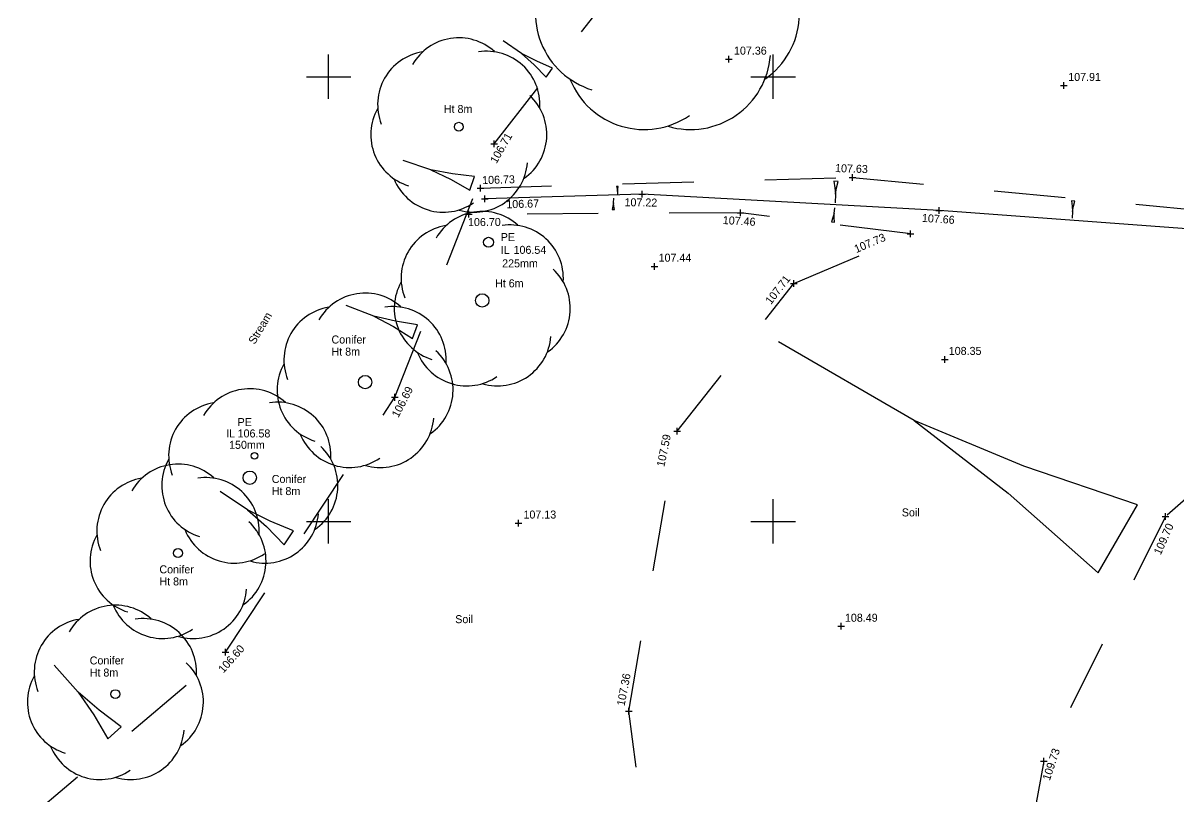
# Model space of a CAD drawing. Header units: millimetres. Extents: x -41320 to 158831, y -39180 to 41963.
# Drawn here: x -25502 to 502, y -4874 to 12524 of the extents above; entities that cross this region are included whole.
import ezdxf

# ---------------------------------------------------------------- set-up
doc = ezdxf.new("R2010")
doc.units = ezdxf.units.MM
doc.linetypes.add('DASHED', pattern=[16, 8, -8])
for name, color, linetype, true_color in [('DEFAULT', 7, 'Continuous', 0xffffff), ('SV___GRID', 7, 'Continuous', 0xffffff), ('SV_LAND_FORM_LEVELS', 7, 'Continuous', 0xffffff), ('SV_LAND_FORMS', 7, 'Continuous', 0xffffff), ('SV_LEVELS_(SPOT)', 7, 'Continuous', 0xffffff), ('SV_MISC_TEXT', 7, 'Continuous', 0xffffff), ('SV_STREET_FURNITURE', 7, 'Continuous', 0xffffff), ('SV_TREES', 7, 'Continuous', 0xffffff), ('SV_TREES_TEXT', 7, 'Continuous', 0xffffff)]:
    doc.layers.add(name, color=color, linetype=linetype, true_color=true_color)

# ---------------------------------------------------------------- blocks, each defined once
blk = doc.blocks.new('GLOBALCANOPY')
at = {"layer": 'SV_TREES', "color": 1, "linetype": 'Continuous', "ltscale": 200}
for centre, start, end in [((1980, 2721), 48, 150), ((1980, 2721), 48, 150), ((1354, 2419), 99.4, 201.4), ((1354, 2419), 99.4, 201.4), ((2605, 2419), 356.6, 98.6), ((2605, 2419), 356.6, 98.6), ((2760, 1743), 305.2, 47.2), ((2760, 1743), 305.2, 47.2), ((1200, 1743), 150.9, 252.9), ((1200, 1743), 150.9, 252.9), ((2327, 1200), 253.7, 355.7), ((2327, 1200), 253.7, 355.7), ((1633, 1200), 202.3, 304.3), ((1633, 1200), 202.3, 304.3)]:
    blk.add_arc(centre, 1200, start, end, dxfattribs=at)
at = {"layer": 'SV_TREES'}
blk.add_attdef('PAT_NAME', (0, 0), '', height=1, dxfattribs=at)
blk = doc.blocks.new('PT_PLUS00084')
at = {"layer": 'SV_LAND_FORM_LEVELS', "color": 1, "linetype": 'Continuous', "ltscale": 200}
for p, q in [((0, 75), (150, 75)), ((75, 0), (75, 150))]:
    blk.add_line(p, q, dxfattribs=at)
at = {"layer": 'SV_LAND_FORM_LEVELS'}
blk.add_attdef('PAT_NAME', (0, 0), '', height=1, dxfattribs=at)
blk = doc.blocks.new('PT_PLUS00085')
at = {"layer": 'SV_LAND_FORM_LEVELS', "color": 1, "linetype": 'Continuous', "ltscale": 200}
for p, q in [((0, 75), (150, 75)), ((75, 0), (75, 150))]:
    blk.add_line(p, q, dxfattribs=at)
at = {"layer": 'SV_LAND_FORM_LEVELS'}
blk.add_attdef('PAT_NAME', (0, 0), '', height=1, dxfattribs=at)
blk = doc.blocks.new('PT_PLUS00087')
at = {"layer": 'SV_LAND_FORM_LEVELS', "color": 1, "linetype": 'Continuous', "ltscale": 200}
for p, q in [((0, 75), (150, 75)), ((75, 0), (75, 150))]:
    blk.add_line(p, q, dxfattribs=at)
at = {"layer": 'SV_LAND_FORM_LEVELS'}
blk.add_attdef('PAT_NAME', (0, 0), '', height=1, dxfattribs=at)
blk = doc.blocks.new('GLOBALCANOPY00089')
at = {"layer": 'SV_TREES', "color": 1, "linetype": 'Continuous', "ltscale": 200}
for centre, start, end in [((2970, 4081), 48, 150), ((2970, 4081), 48, 150), ((2031, 3629), 99.4, 201.4), ((2031, 3629), 99.4, 201.4), ((3908, 3629), 356.6, 98.6), ((3908, 3629), 356.6, 98.6), ((4140, 2614), 305.2, 47.2), ((4140, 2614), 305.2, 47.2), ((1800, 2614), 150.9, 252.9), ((1800, 2614), 150.9, 252.9), ((3491, 1800), 253.7, 355.7), ((3491, 1800), 253.7, 355.7), ((2449, 1800), 202.3, 304.3), ((2449, 1800), 202.3, 304.3)]:
    blk.add_arc(centre, 1800, start, end, dxfattribs=at)
at = {"layer": 'SV_TREES'}
blk.add_attdef('PAT_NAME', (0, 0), '', height=1, dxfattribs=at)
blk = doc.blocks.new('GLOBALCANOPY00090')
at = {"layer": 'SV_TREES', "color": 1, "linetype": 'Continuous', "ltscale": 200}
for centre, start, end in [((1980, 2721), 48, 150), ((1980, 2721), 48, 150), ((1354, 2419), 99.4, 201.4), ((1354, 2419), 99.4, 201.4), ((2605, 2419), 356.6, 98.6), ((2605, 2419), 356.6, 98.6), ((2760, 1743), 305.2, 47.2), ((2760, 1743), 305.2, 47.2), ((1200, 1743), 150.9, 252.9), ((1200, 1743), 150.9, 252.9), ((2327, 1200), 253.7, 355.7), ((2327, 1200), 253.7, 355.7), ((1633, 1200), 202.3, 304.3), ((1633, 1200), 202.3, 304.3)]:
    blk.add_arc(centre, 1200, start, end, dxfattribs=at)
at = {"layer": 'SV_TREES'}
blk.add_attdef('PAT_NAME', (0, 0), '', height=1, dxfattribs=at)
blk = doc.blocks.new('GLOBALCANOPY00091')
at = {"layer": 'SV_TREES', "color": 1, "linetype": 'Continuous', "ltscale": 200}
for centre, start, end in [((1980, 2721), 48, 150), ((1980, 2721), 48, 150), ((1354, 2419), 99.4, 201.4), ((1354, 2419), 99.4, 201.4), ((2605, 2419), 356.6, 98.6), ((2605, 2419), 356.6, 98.6), ((2760, 1743), 305.2, 47.2), ((2760, 1743), 305.2, 47.2), ((1200, 1743), 150.9, 252.9), ((1200, 1743), 150.9, 252.9), ((2327, 1200), 253.7, 355.7), ((2327, 1200), 253.7, 355.7), ((1633, 1200), 202.3, 304.3), ((1633, 1200), 202.3, 304.3)]:
    blk.add_arc(centre, 1200, start, end, dxfattribs=at)
at = {"layer": 'SV_TREES'}
blk.add_attdef('PAT_NAME', (0, 0), '', height=1, dxfattribs=at)
blk = doc.blocks.new('GLOBALCANOPY00092')
at = {"layer": 'SV_TREES', "color": 1, "linetype": 'Continuous', "ltscale": 200}
for centre, start, end in [((1980, 2721), 48, 150), ((1980, 2721), 48, 150), ((1354, 2419), 99.4, 201.4), ((1354, 2419), 99.4, 201.4), ((2605, 2419), 356.6, 98.6), ((2605, 2419), 356.6, 98.6), ((2760, 1743), 305.2, 47.2), ((2760, 1743), 305.2, 47.2), ((1200, 1743), 150.9, 252.9), ((1200, 1743), 150.9, 252.9), ((2327, 1200), 253.7, 355.7), ((2327, 1200), 253.7, 355.7), ((1633, 1200), 202.3, 304.3), ((1633, 1200), 202.3, 304.3)]:
    blk.add_arc(centre, 1200, start, end, dxfattribs=at)
at = {"layer": 'SV_TREES'}
blk.add_attdef('PAT_NAME', (0, 0), '', height=1, dxfattribs=at)
blk = doc.blocks.new('GLOBALCANOPY00093')
at = {"layer": 'SV_TREES', "color": 1, "linetype": 'Continuous', "ltscale": 200}
for centre, start, end in [((1980, 2721), 48, 150), ((1980, 2721), 48, 150), ((1354, 2419), 99.4, 201.4), ((1354, 2419), 99.4, 201.4), ((2605, 2419), 356.6, 98.6), ((2605, 2419), 356.6, 98.6), ((2760, 1743), 305.2, 47.2), ((2760, 1743), 305.2, 47.2), ((1200, 1743), 150.9, 252.9), ((1200, 1743), 150.9, 252.9), ((2327, 1200), 253.7, 355.7), ((2327, 1200), 253.7, 355.7), ((1633, 1200), 202.3, 304.3), ((1633, 1200), 202.3, 304.3)]:
    blk.add_arc(centre, 1200, start, end, dxfattribs=at)
at = {"layer": 'SV_TREES'}
blk.add_attdef('PAT_NAME', (0, 0), '', height=1, dxfattribs=at)
blk = doc.blocks.new('PT_PLUS00094')
at = {"layer": 'SV_LAND_FORM_LEVELS', "color": 1, "linetype": 'Continuous', "ltscale": 200}
for p, q in [((0, 75), (150, 75)), ((75, 0), (75, 150))]:
    blk.add_line(p, q, dxfattribs=at)
at = {"layer": 'SV_LAND_FORM_LEVELS'}
blk.add_attdef('PAT_NAME', (0, 0), '', height=1, dxfattribs=at)
blk = doc.blocks.new('PT_PLUS00095')
at = {"layer": 'SV_LAND_FORM_LEVELS', "color": 1, "linetype": 'Continuous', "ltscale": 200}
for p, q in [((0, 75), (150, 75)), ((75, 0), (75, 150))]:
    blk.add_line(p, q, dxfattribs=at)
at = {"layer": 'SV_LAND_FORM_LEVELS'}
blk.add_attdef('PAT_NAME', (0, 0), '', height=1, dxfattribs=at)
blk = doc.blocks.new('PT_PLUS00096')
at = {"layer": 'SV_LAND_FORM_LEVELS', "color": 1, "linetype": 'Continuous', "ltscale": 200}
for p, q in [((0, 75), (150, 75)), ((75, 0), (75, 150))]:
    blk.add_line(p, q, dxfattribs=at)
at = {"layer": 'SV_LAND_FORM_LEVELS'}
blk.add_attdef('PAT_NAME', (0, 0), '', height=1, dxfattribs=at)
blk = doc.blocks.new('PT_PLUS00097')
at = {"layer": 'SV_LAND_FORM_LEVELS', "color": 1, "linetype": 'Continuous', "ltscale": 200}
for p, q in [((0, 75), (150, 75)), ((75, 0), (75, 150))]:
    blk.add_line(p, q, dxfattribs=at)
at = {"layer": 'SV_LAND_FORM_LEVELS'}
blk.add_attdef('PAT_NAME', (0, 0), '', height=1, dxfattribs=at)
blk = doc.blocks.new('PT_PLUS00098')
at = {"layer": 'SV_LAND_FORM_LEVELS', "color": 1, "linetype": 'Continuous', "ltscale": 200}
for p, q in [((0, 75), (150, 75)), ((75, 0), (75, 150))]:
    blk.add_line(p, q, dxfattribs=at)
at = {"layer": 'SV_LAND_FORM_LEVELS'}
blk.add_attdef('PAT_NAME', (0, 0), '', height=1, dxfattribs=at)
blk = doc.blocks.new('GLOBALCANOPY00100')
at = {"layer": 'SV_TREES', "color": 1, "linetype": 'Continuous', "ltscale": 200}
for centre, start, end in [((1980, 2721), 48, 150), ((1980, 2721), 48, 150), ((1354, 2419), 99.4, 201.4), ((1354, 2419), 99.4, 201.4), ((2605, 2419), 356.6, 98.6), ((2605, 2419), 356.6, 98.6), ((2760, 1743), 305.2, 47.2), ((2760, 1743), 305.2, 47.2), ((1200, 1743), 150.9, 252.9), ((1200, 1743), 150.9, 252.9), ((2327, 1200), 253.7, 355.7), ((2327, 1200), 253.7, 355.7), ((1633, 1200), 202.3, 304.3), ((1633, 1200), 202.3, 304.3)]:
    blk.add_arc(centre, 1200, start, end, dxfattribs=at)
at = {"layer": 'SV_TREES'}
blk.add_attdef('PAT_NAME', (0, 0), '', height=1, dxfattribs=at)
blk = doc.blocks.new('PT_PLUS00102')
at = {"layer": 'SV_LAND_FORM_LEVELS', "color": 1, "linetype": 'Continuous', "ltscale": 200}
for p, q in [((0, 75), (150, 75)), ((75, 0), (75, 150))]:
    blk.add_line(p, q, dxfattribs=at)
at = {"layer": 'SV_LAND_FORM_LEVELS'}
blk.add_attdef('PAT_NAME', (0, 0), '', height=1, dxfattribs=at)
blk = doc.blocks.new('PT_PLUS00105')
at = {"layer": 'SV_LAND_FORM_LEVELS', "color": 1, "linetype": 'Continuous', "ltscale": 200}
for p, q in [((0, 75), (150, 75)), ((75, 0), (75, 150))]:
    blk.add_line(p, q, dxfattribs=at)
at = {"layer": 'SV_LAND_FORM_LEVELS'}
blk.add_attdef('PAT_NAME', (0, 0), '', height=1, dxfattribs=at)
blk = doc.blocks.new('PT_PLUS00107')
at = {"layer": 'SV_LAND_FORM_LEVELS', "color": 1, "linetype": 'Continuous', "ltscale": 200}
for p, q in [((0, 75), (150, 75)), ((75, 0), (75, 150))]:
    blk.add_line(p, q, dxfattribs=at)
at = {"layer": 'SV_LAND_FORM_LEVELS'}
blk.add_attdef('PAT_NAME', (0, 0), '', height=1, dxfattribs=at)
blk = doc.blocks.new('PT_PLUS00108')
at = {"layer": 'SV_LAND_FORM_LEVELS', "color": 1, "linetype": 'Continuous', "ltscale": 200}
for p, q in [((0, 75), (150, 75)), ((75, 0), (75, 150))]:
    blk.add_line(p, q, dxfattribs=at)
at = {"layer": 'SV_LAND_FORM_LEVELS'}
blk.add_attdef('PAT_NAME', (0, 0), '', height=1, dxfattribs=at)
blk = doc.blocks.new('PT_PLUS00112')
at = {"layer": 'SV_LAND_FORM_LEVELS', "color": 1, "linetype": 'Continuous', "ltscale": 200}
for p, q in [((0, 75), (150, 75)), ((75, 0), (75, 150))]:
    blk.add_line(p, q, dxfattribs=at)
at = {"layer": 'SV_LAND_FORM_LEVELS'}
blk.add_attdef('PAT_NAME', (0, 0), '', height=1, dxfattribs=at)
blk = doc.blocks.new('PT_PLUS00116')
at = {"layer": 'SV_LAND_FORM_LEVELS', "color": 1, "linetype": 'Continuous', "ltscale": 200}
for p, q in [((0, 75), (150, 75)), ((75, 0), (75, 150))]:
    blk.add_line(p, q, dxfattribs=at)
at = {"layer": 'SV_LAND_FORM_LEVELS'}
blk.add_attdef('PAT_NAME', (0, 0), '', height=1, dxfattribs=at)
blk = doc.blocks.new('PT_PLUS00117')
at = {"layer": 'SV_LAND_FORM_LEVELS', "color": 1, "linetype": 'Continuous', "ltscale": 200}
for p, q in [((0, 75), (150, 75)), ((75, 0), (75, 150))]:
    blk.add_line(p, q, dxfattribs=at)
at = {"layer": 'SV_LAND_FORM_LEVELS'}
blk.add_attdef('PAT_NAME', (0, 0), '', height=1, dxfattribs=at)
blk = doc.blocks.new('PT_PLUS00123')
at = {"layer": 'SV_LAND_FORM_LEVELS', "color": 1, "linetype": 'Continuous', "ltscale": 200}
for p, q in [((0, 75), (150, 75)), ((75, 0), (75, 150))]:
    blk.add_line(p, q, dxfattribs=at)
at = {"layer": 'SV_LAND_FORM_LEVELS'}
blk.add_attdef('PAT_NAME', (0, 0), '', height=1, dxfattribs=at)
blk = doc.blocks.new('PT_PLUS00127')
at = {"layer": 'SV_LEVELS_(SPOT)', "color": 1, "linetype": 'Continuous', "ltscale": 200}
for p, q in [((0, 75), (150, 75)), ((75, 0), (75, 150))]:
    blk.add_line(p, q, dxfattribs=at)
at = {"layer": 'SV_LEVELS_(SPOT)'}
blk.add_attdef('PAT_NAME', (0, 0), '', height=1, dxfattribs=at)
blk = doc.blocks.new('PT_PLUS00138')
at = {"layer": 'SV_LEVELS_(SPOT)', "color": 1, "linetype": 'Continuous', "ltscale": 200}
for p, q in [((0, 75), (150, 75)), ((75, 0), (75, 150))]:
    blk.add_line(p, q, dxfattribs=at)
at = {"layer": 'SV_LEVELS_(SPOT)'}
blk.add_attdef('PAT_NAME', (0, 0), '', height=1, dxfattribs=at)
blk = doc.blocks.new('PT_PLUS00140')
at = {"layer": 'SV_LEVELS_(SPOT)', "color": 1, "linetype": 'Continuous', "ltscale": 200}
for p, q in [((0, 75), (150, 75)), ((75, 0), (75, 150))]:
    blk.add_line(p, q, dxfattribs=at)
at = {"layer": 'SV_LEVELS_(SPOT)'}
blk.add_attdef('PAT_NAME', (0, 0), '', height=1, dxfattribs=at)
blk = doc.blocks.new('PT_PLUS00142')
at = {"layer": 'SV_LEVELS_(SPOT)', "color": 1, "linetype": 'Continuous', "ltscale": 200}
for p, q in [((0, 75), (150, 75)), ((75, 0), (75, 150))]:
    blk.add_line(p, q, dxfattribs=at)
at = {"layer": 'SV_LEVELS_(SPOT)'}
blk.add_attdef('PAT_NAME', (0, 0), '', height=1, dxfattribs=at)
blk = doc.blocks.new('PT_PLUS00143')
at = {"layer": 'SV_LEVELS_(SPOT)', "color": 1, "linetype": 'Continuous', "ltscale": 200}
for p, q in [((0, 75), (150, 75)), ((75, 0), (75, 150))]:
    blk.add_line(p, q, dxfattribs=at)
at = {"layer": 'SV_LEVELS_(SPOT)'}
blk.add_attdef('PAT_NAME', (0, 0), '', height=1, dxfattribs=at)
blk = doc.blocks.new('PT_PLUS00146')
at = {"layer": 'SV_LEVELS_(SPOT)', "color": 1, "linetype": 'Continuous', "ltscale": 200}
for p, q in [((0, 75), (150, 75)), ((75, 0), (75, 150))]:
    blk.add_line(p, q, dxfattribs=at)
at = {"layer": 'SV_LEVELS_(SPOT)'}
blk.add_attdef('PAT_NAME', (0, 0), '', height=1, dxfattribs=at)
blk = doc.blocks.new('GLOBALTADPOLE00158')
at = {"layer": 'SV_MISC_TEXT', "color": 1, "linetype": 'Continuous', "ltscale": 200}
for p, q in [((97, 483), (0, 486)), ((0, 486), (24, 340)), ((24, 340), (39, 194)), ((39, 194), (63, 339)), ((63, 339), (97, 483)), ((39, 194), (33, 0))]:
    blk.add_line(p, q, dxfattribs=at)
at = {"layer": 'SV_MISC_TEXT'}
blk.add_attdef('PAT_NAME', (0, 0), '', height=1, dxfattribs=at)
blk = doc.blocks.new('GLOBALTADPOLE00159')
at = {"layer": 'SV_MISC_TEXT', "color": 1, "linetype": 'Continuous', "ltscale": 200}
for p, q in [((18, 77), (0, 2)), ((0, 2), (51, 0)), ((31, 153), (18, 77)), ((31, 153), (36, 254)), ((38, 76), (31, 153)), ((51, 0), (38, 76))]:
    blk.add_line(p, q, dxfattribs=at)
at = {"layer": 'SV_MISC_TEXT'}
blk.add_attdef('PAT_NAME', (0, 0), '', height=1, dxfattribs=at)
blk = doc.blocks.new('GLOBALTADPOLE00160')
at = {"layer": 'SV_MISC_TEXT', "color": 1, "linetype": 'Continuous', "ltscale": 200}
for p, q in [((36, 181), (0, 181)), ((0, 181), (11, 126)), ((11, 126), (18, 72)), ((18, 72), (25, 126)), ((18, 72), (18, 0)), ((25, 126), (36, 181))]:
    blk.add_line(p, q, dxfattribs=at)
at = {"layer": 'SV_MISC_TEXT'}
blk.add_attdef('PAT_NAME', (0, 0), '', height=1, dxfattribs=at)
blk = doc.blocks.new('GLOBALTADPOLE00164')
at = {"layer": 'SV_MISC_TEXT', "color": 1, "linetype": 'Continuous', "ltscale": 200}
for p, q in [((77, 384), (0, 389)), ((0, 389), (15, 272)), ((15, 272), (23, 155)), ((23, 155), (46, 270)), ((46, 270), (77, 384)), ((23, 155), (13, 0))]:
    blk.add_line(p, q, dxfattribs=at)
at = {"layer": 'SV_MISC_TEXT'}
blk.add_attdef('PAT_NAME', (0, 0), '', height=1, dxfattribs=at)
blk = doc.blocks.new('GLOBALTADPOLE00165')
at = {"layer": 'SV_MISC_TEXT', "color": 1, "linetype": 'Continuous', "ltscale": 200}
for p, q in [((57, 196), (73, 324)), ((32, 102), (0, 8)), ((0, 8), (64, 0)), ((57, 196), (32, 102)), ((57, 98), (57, 196)), ((64, 0), (57, 98))]:
    blk.add_line(p, q, dxfattribs=at)
at = {"layer": 'SV_MISC_TEXT'}
blk.add_attdef('PAT_NAME', (0, 0), '', height=1, dxfattribs=at)
blk = doc.blocks.new('GLOBALTADPOLE00166')
at = {"layer": 'SV_MISC_TEXT', "color": 1, "linetype": 'Continuous', "ltscale": 200}
for p, q in [((417, 534), (0, 821)), ((417, 534), (701, 278)), ((758, 361), (417, 534)), ((701, 278), (970, 0)), ((1114, 208), (758, 361)), ((970, 0), (1114, 208))]:
    blk.add_line(p, q, dxfattribs=at)
at = {"layer": 'SV_MISC_TEXT'}
blk.add_attdef('PAT_NAME', (0, 0), '', height=1, dxfattribs=at)
blk = doc.blocks.new('GLOBALTADPOLE00168')
at = {"layer": 'SV_MISC_TEXT', "color": 1, "linetype": 'Continuous', "ltscale": 200}
for p, q in [((543, 1049), (0, 1657)), ((543, 1049), (889, 538)), ((1010, 646), (543, 1049)), ((889, 538), (1204, 0)), ((1509, 271), (1010, 646)), ((1204, 0), (1509, 271))]:
    blk.add_line(p, q, dxfattribs=at)
at = {"layer": 'SV_MISC_TEXT'}
blk.add_attdef('PAT_NAME', (0, 0), '', height=1, dxfattribs=at)
blk = doc.blocks.new('GLOBALTADPOLE00169')
at = {"layer": 'SV_MISC_TEXT', "color": 1, "linetype": 'Continuous', "ltscale": 200}
for p, q in [((619, 464), (0, 671)), ((619, 464), (1062, 248)), ((1104, 371), (619, 464)), ((1599, 309), (1104, 371)), ((1496, 0), (1599, 309)), ((1062, 248), (1496, 0))]:
    blk.add_line(p, q, dxfattribs=at)
at = {"layer": 'SV_MISC_TEXT'}
blk.add_attdef('PAT_NAME', (0, 0), '', height=1, dxfattribs=at)
blk = doc.blocks.new('GLOBALTADPOLE00170')
at = {"layer": 'SV_MISC_TEXT', "color": 1, "linetype": 'Continuous', "ltscale": 200}
for p, q in [((619, 780), (0, 1197)), ((619, 780), (1041, 405)), ((1125, 529), (619, 780)), ((1652, 309), (1125, 529)), ((1041, 405), (1443, 0)), ((1443, 0), (1652, 309))]:
    blk.add_line(p, q, dxfattribs=at)
at = {"layer": 'SV_MISC_TEXT'}
blk.add_attdef('PAT_NAME', (0, 0), '', height=1, dxfattribs=at)
blk = doc.blocks.new('GLOBALTADPOLE00171')
at = {"layer": 'SV_MISC_TEXT', "color": 1, "linetype": 'Continuous', "ltscale": 200}
for p, q in [((619, 504), (0, 738)), ((619, 504), (1060, 268)), ((1106, 391), (619, 504)), ((1060, 268), (1489, 0)), ((1606, 309), (1106, 391)), ((1489, 0), (1606, 309))]:
    blk.add_line(p, q, dxfattribs=at)
at = {"layer": 'SV_MISC_TEXT'}
blk.add_attdef('PAT_NAME', (0, 0), '', height=1, dxfattribs=at)
blk = doc.blocks.new('GLOBALTADPOLE00177')
at = {"layer": 'SV_MISC_TEXT', "color": 1, "linetype": 'Continuous', "ltscale": 200}
for p, q in [((3054, 3419), (0, 5190)), ((3054, 3419), (5168, 1786)), ((5522, 2397), (3054, 3419)), ((8078, 1527), (5522, 2397)), ((5168, 1786), (7193, 0)), ((7193, 0), (8078, 1527))]:
    blk.add_line(p, q, dxfattribs=at)
at = {"layer": 'SV_MISC_TEXT'}
blk.add_attdef('PAT_NAME', (0, 0), '', height=1, dxfattribs=at)

msp = doc.modelspace()

# ---------------------------------------------------------------- linework, layer by layer
at = {"layer": 'SV___GRID', "color": 1, "linetype": 'Continuous', "ltscale": 200}
for p, q in [((-18628, 10820), (-18628, 11820)), ((-8628, 10820), (-8628, 11820)), ((-19128, 11320), (-18128, 11320)), ((-9128, 11320), (-8128, 11320)), ((-18628, 820), (-18628, 1820)), ((-8628, 820), (-8628, 1820)), ((-19128, 1320), (-18128, 1320)), ((-9128, 1320), (-8128, 1320))]:
    msp.add_line(p, q, dxfattribs=at)
at = {"layer": 'SV_LAND_FORMS', "color": 1, "linetype": 'DASHED', "ltscale": 200}
for p, q in [((-14906, 9807), (-11081, 14705)), ((-17137, 4110), (-14906, 9807)), ((-15212, 8817), (-6839, 9055)), ((-6839, 9055), (1798, 8235)), ((-9363, 8259), (-15476, 8225)), ((-5533, 7786), (-9363, 8259)), ((-8165, 6666), (-5534, 7789)), ((-10785, 3349), (-8165, 6666)), ((3843, 4624), (200, 1428)), ((-20949, -1621), (-17137, 4110)), ((-11876, -2945), (-10785, 3349)), ((200, 1428), (-2534, -4069)), ((-25502, -5457), (-20949, -1621)), ((-10885, -10556), (-11876, -2945)), ((-2534, -4069), (-3584, -9663))]:
    msp.add_line(p, q, dxfattribs=at)
at = {"layer": 'SV_LAND_FORMS', "color": 1, "linetype": 'Continuous', "ltscale": 200}
for p, q in [((-11571, 8679), (-15113, 8574)), ((-4891, 8314), (-11571, 8679)), ((3883, 7657), (-4891, 8314))]:
    msp.add_line(p, q, dxfattribs=at)
at = {"layer": 'SV_STREET_FURNITURE', "color": 1, "linetype": 'Continuous', "ltscale": 200}
for centre, radius in [((-15030, 7596), 112), ((-20295, 2796), 75)]:
    msp.add_circle(centre, radius, dxfattribs=at)
for centre, radius in [((-15030, 7596), 112), ((-20295, 2796), 75)]:
    msp.add_arc(centre, radius, 0, 0, dxfattribs=at)
at = {"layer": 'SV_TREES', "color": 1, "linetype": 'Continuous', "ltscale": 200}
for centre, radius in [((-15700, 10194), 100), ((-15173, 6288), 150), ((-17808, 4453), 150), ((-20402, 2303), 150), ((-22017, 608), 100), ((-23427, -2564), 100)]:
    msp.add_circle(centre, radius, dxfattribs=at)
for centre, radius in [((-15700, 10194), 100), ((-15173, 6288), 150), ((-17808, 4453), 150), ((-20402, 2303), 150), ((-22017, 608), 100), ((-23427, -2564), 100)]:
    msp.add_arc(centre, radius, 0, 0, dxfattribs=at)

# ---------------------------------------------------------------- block references
at = {"layer": 'SV_LAND_FORM_LEVELS'}
for name, p in [('PT_PLUS00084', (-14981, 9732)), ('PT_PLUS00102', (-6914, 8980)), ('PT_PLUS00107', (-15287, 8742)), ('PT_PLUS00116', (-15188, 8499)), ('PT_PLUS00108', (-11646, 8604)), ('PT_PLUS00098', (-9438, 8184)), ('PT_PLUS00112', (-4966, 8239)), ('PT_PLUS00105', (-15551, 8150)), ('PT_PLUS00095', (-5609, 7714)), ('PT_PLUS00097', (-8240, 6591)), ('PT_PLUS00085', (-17212, 4035)), ('PT_PLUS00096', (-10860, 3274)), ('PT_PLUS00117', (125, 1353)), ('PT_PLUS00087', (-21024, -1696)), ('PT_PLUS00094', (-11951, -3020)), ('PT_PLUS00123', (-2609, -4144))]:
    msp.add_blockref(name, p, dxfattribs=at)
at = {"layer": 'SV_LEVELS_(SPOT)'}
for name, p in [('PT_PLUS00146', (-9699, 11641)), ('PT_PLUS00142', (-2162, 11046)), ('PT_PLUS00140', (-11370, 6977)), ('PT_PLUS00127', (-4841, 4885)), ('PT_PLUS00138', (-14432, 1205)), ('PT_PLUS00143', (-7173, -1111))]:
    msp.add_blockref(name, p, dxfattribs=at)
at = {"layer": 'SV_MISC_TEXT'}
for name, p in [('GLOBALTADPOLE00166', (-14704, 11307)), ('GLOBALTADPOLE00169', (-16948, 8765)), ('GLOBALTADPOLE00160', (-12149, 8667)), ('GLOBALTADPOLE00158', (-7264, 8482)), ('GLOBALTADPOLE00159', (-12249, 8331)), ('GLOBALTADPOLE00165', (-7314, 8050)), ('GLOBALTADPOLE00164', (-1916, 8136)), ('GLOBALTADPOLE00171', (-18232, 5434)), ('GLOBALTADPOLE00177', (-8508, 167)), ('GLOBALTADPOLE00170', (-21069, 797)), ('GLOBALTADPOLE00168', (-24803, -3568))]:
    msp.add_blockref(name, p, dxfattribs=at)
at = {"layer": 'SV_TREES'}
for name, p in [('GLOBALCANOPY00089', (-13976, 10132)), ('GLOBALCANOPY00093', (-17680, 8273)), ('GLOBALCANOPY00091', (-17152, 4368)), ('GLOBALCANOPY00092', (-19788, 2532)), ('GLOBALCANOPY', (-22382, 382)), ('GLOBALCANOPY00090', (-23997, -1313)), ('GLOBALCANOPY00100', (-25406, -4485))]:
    msp.add_blockref(name, p, dxfattribs=at)

# ---------------------------------------------------------------- texts
at = {"layer": 'DEFAULT', "color": 1, "linetype": 'Continuous', "ltscale": 200}
for s, p in [('106.54', (-14468, 7336)), ('106.58', (-20676, 3208))]:
    msp.add_text(s, height=180, dxfattribs=at).set_placement(p)
at = {"layer": 'SV_LAND_FORM_LEVELS', "color": 1, "linetype": 'Continuous', "ltscale": 200}
for s, rotation, p in [('106.71', 60.312, (-14852, 9352)), ('106.73', 1.6303, (-15172, 8904)), ('107.63', 358.1037, (-7236, 9176)), ('107.22', 359.2853, (-11972, 8408)), ('106.67', 1.7011, (-14628, 8360)), ('106.70', 0.3197, (-15492, 7960)), ('107.46', 356.643, (-9764, 8008)), ('107.66', 356.2919, (-5284, 8056)), ('107.73', 23.0995, (-6756, 7352)), ('107.71', 52.3264, (-8676, 6184)), ('106.69', 62.4931, (-17060, 3640)), ('107.59', 78.1785, (-11076, 2536)), ('109.70', 66.1543, (92, 552)), ('106.60', 48.2433, (-20996, -2104)), ('107.36', 78.9063, (-11972, -2840)), ('109.73', 71.4635, (-2404, -4520))]:
    msp.add_text(s, height=180, rotation=rotation, dxfattribs=at).set_placement(p)
at = {"layer": 'SV_LEVELS_(SPOT)', "color": 1, "linetype": 'Continuous', "ltscale": 200}
for s, p in [('107.36', (-9508, 11816)), ('107.91', (-1988, 11224)), ('107.44', (-11204, 7160)), ('108.35', (-4676, 5064)), ('107.13', (-14244, 1384)), ('108.49', (-7012, -936))]:
    msp.add_text(s, height=180, dxfattribs=at).set_placement(p)
at = {"layer": 'SV_MISC_TEXT', "color": 1, "linetype": 'Continuous', "ltscale": 200}
for s, p in [('PE', (-14756, 7624)), ('IL', (-14756, 7336)), ('225mm', (-14724, 7032)), ('PE', (-20676, 3464)), ('IL', (-20932, 3208)), ('150mm', (-20868, 2952)), ('Soil', (-5732, 1432)), ('Soil', (-15780, -968))]:
    msp.add_text(s, height=180, dxfattribs=at).set_placement(p)
msp.add_text('Stream', height=180, rotation=59.1458, dxfattribs=at).set_placement((-20292, 5288))
at = {"layer": 'SV_TREES_TEXT', "color": 1, "linetype": 'Continuous', "ltscale": 200}
for s, p in [('Ht 8m', (-16036, 10504)), ('Ht 6m', (-14884, 6584)), ('Conifer', (-18564, 5320)), ('Ht 8m', (-18564, 5048)), ('Conifer', (-19908, 2184)), ('Ht 8m', (-19908, 1912)), ('Conifer', (-22436, 152)), ('Ht 8m', (-22436, -120)), ('Conifer', (-24004, -1896)), ('Ht 8m', (-24004, -2168))]:
    msp.add_text(s, height=180, dxfattribs=at).set_placement(p)

doc.saveas('drawing.dxf')
